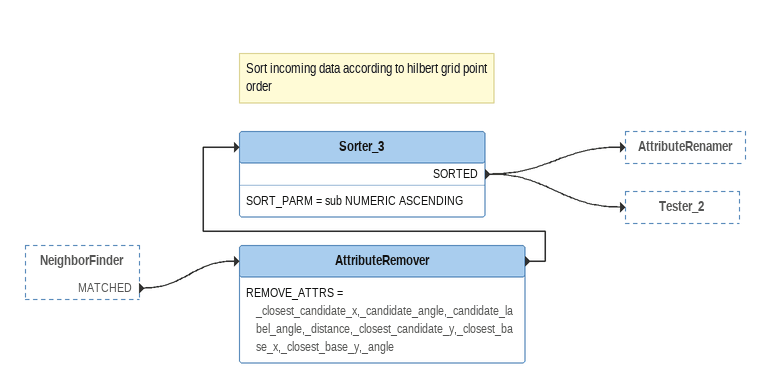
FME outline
NeighborFinder [outside]
    MATCHED -> AttributeRemover
AttributeRemover
    REMOVE_ATTRS = _closest_candidate_x,_candidate_angle,_candidate_label_angle,_distance,_closest_candidate_y,_closest_base_x,_closest_base_y,_angle
    -> Sorter_3
Note: Sort incoming data according to hilbert grid point order
Sorter_3
    SORT_PARM = sub NUMERIC ASCENDING
    SORTED -> AttributeRenamer
    SORTED -> Tester_2
